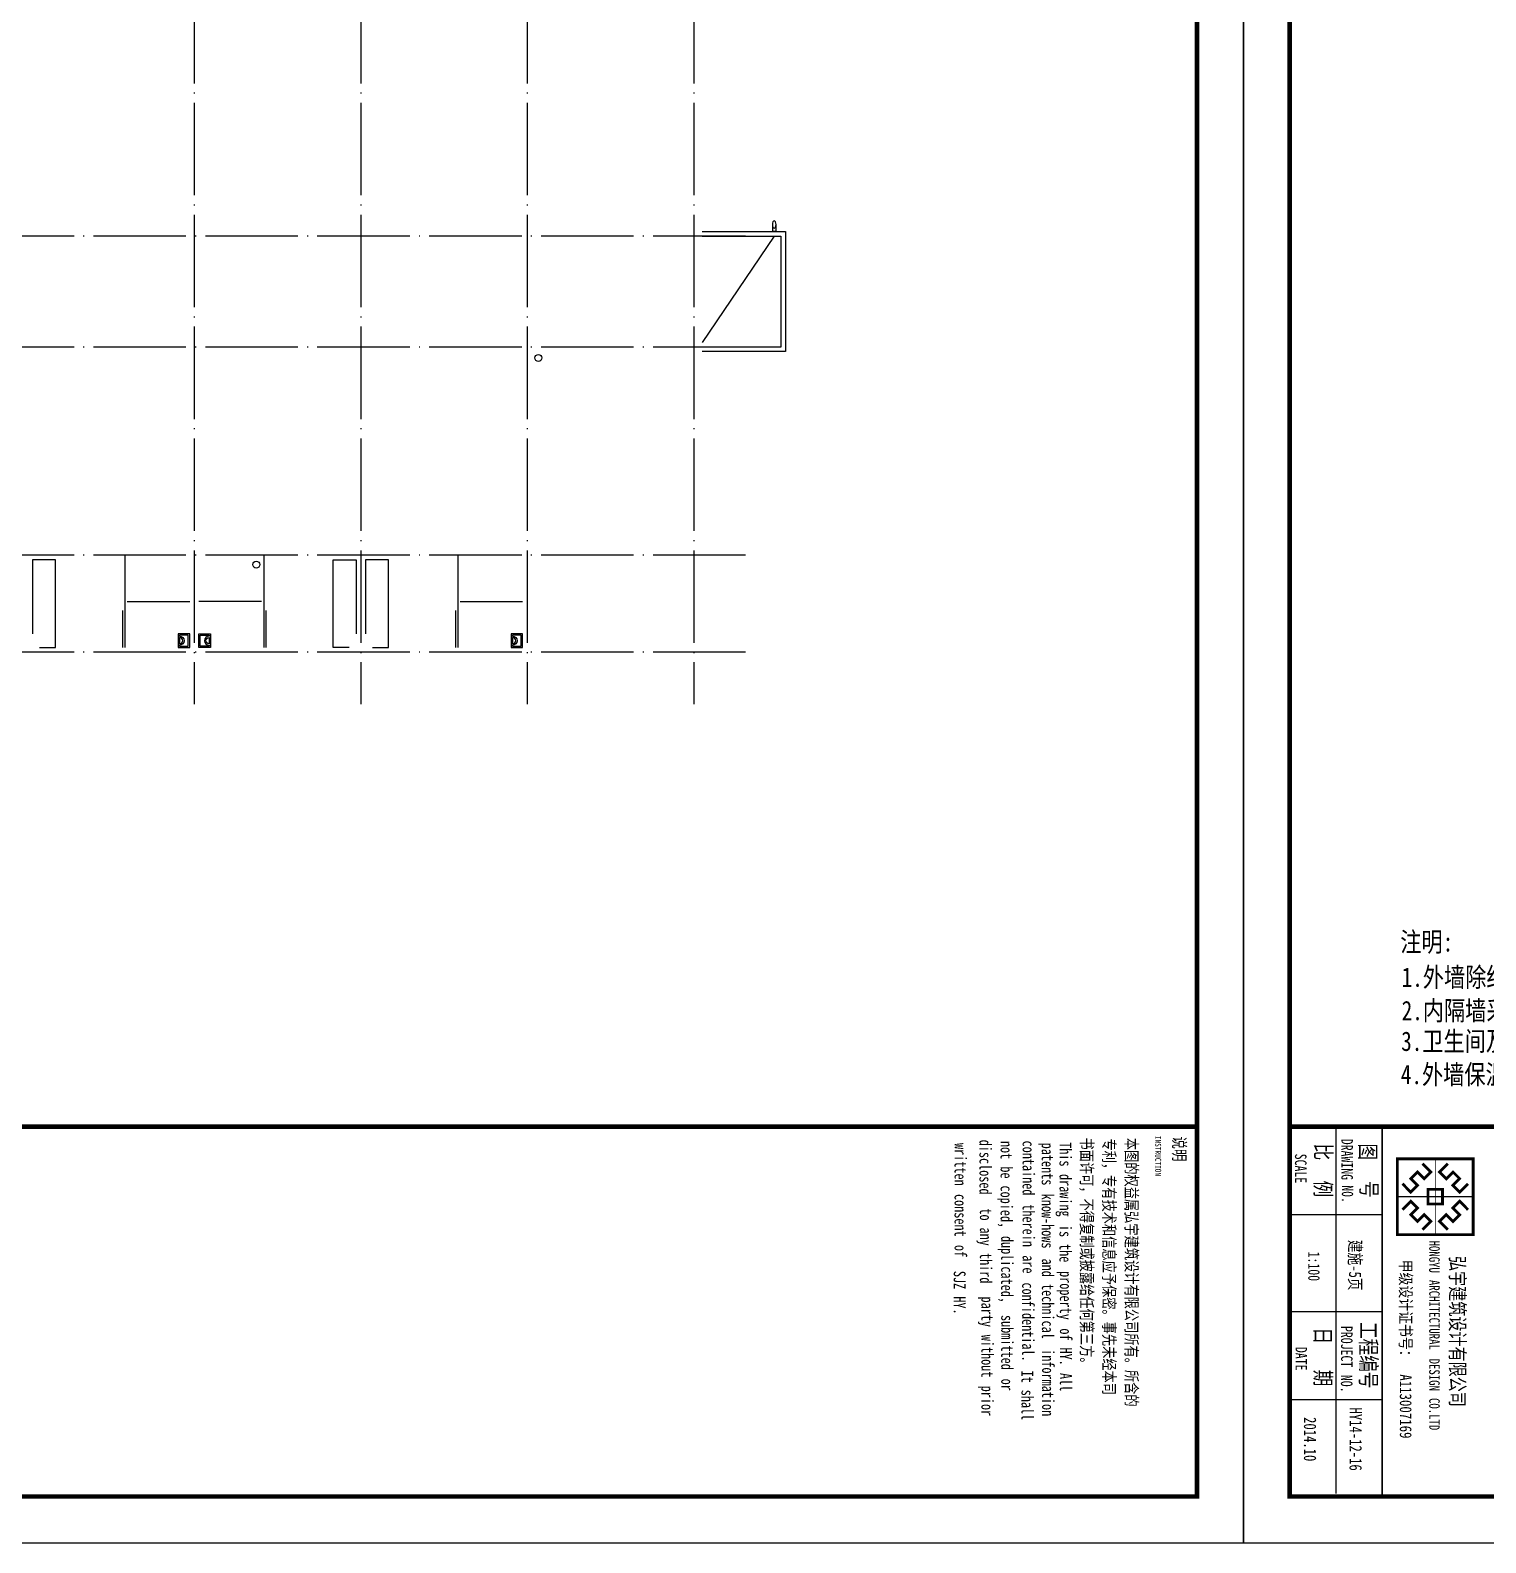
# Model space of a CAD drawing. Extents: x 174641 to 414490, y 73126 to 493158.
# Drawn here: x 267227 to 298700, y 171989 to 204696 of the extents above; entities that cross this region are included whole.
import ezdxf

# ---------------------------------------------------------------- set-up
doc = ezdxf.new("R2010")
doc.units = 0
doc.header["$LTSCALE"] = 1000
doc.header["$MEASUREMENT"] = 0
doc.linetypes.add('DOTE', pattern=[2.42, 2, -0.2, 0.02, -0.2])
for name, color, linetype in [('DOTE', 1, 'DOTE'), ('GROUND', 2, 'Continuous'), ('LVTRY', 6, 'Continuous'), ('PUB_TITLE', 7, 'Continuous'), ('TK', 126, 'Continuous'), ('TWT_TITLE', 7, 'Continuous'), ('布置', 165, 'Continuous')]:
    doc.layers.add(name, color=color, linetype=linetype)
doc.styles.add('-宋体', font='', dxfattribs={"width": 0.8})
doc.styles.add('_TEL_DIM', font='simhei.ttf', dxfattribs={"width": 0.8, "height": 3.5})
doc.styles.get('-宋体').set_extended_font_data('SimSun')

# ---------------------------------------------------------------- blocks, each defined once
blk = doc.blocks.new('364535463')
at = {"layer": '布置'}
blk.add_lwpolyline([(150, -250), (150, 0), (-150, 0), (-150, -250)], close=True, dxfattribs=at)
blk.add_lwpolyline([(100, -220), (120, -220), (120, -30), (-120, -30), (-120, -220), (-100, -220, -1)], format="xyb", close=True, dxfattribs=at)
blk.add_lwpolyline([(-70, -220), (70, -220)], dxfattribs=at)
blk.add_arc((0, -220), 70, 0, 180, dxfattribs=at)
blk = doc.blocks.new('logo')
at = {"color": 6}
blk.add_line((1004, 2011), (1004, 0), dxfattribs=at)
at = {"color": 6, "const_width": 74.6}
for points in [[(0, 2011), (2008, 2011), (2008, 0), (0, 0)], [(809, 1198), (1199, 1198), (1199, 813), (809, 813)]]:
    blk.add_lwpolyline(points, close=True, dxfattribs=at)
at = {"color": 6}
blk.add_lwpolyline([(0, 2011), (2008, 2011), (2008, 0), (0, 0)], close=True, dxfattribs=at)
for points, const_width in [([(1004, 2011), (1004, 0)], 15.2), ([(660, 1874), (883, 1654), (704, 1475), (526, 1653), (350, 1477), (528, 1299), (350, 1120), (129, 1340)], 74.6), ([(1348, 1874), (1125, 1654), (1304, 1475), (1482, 1653), (1658, 1477), (1480, 1299), (1659, 1120), (1879, 1340)], 74.6), ([(0, 1006), (2008, 1006)], 15.2), ([(660, 137), (883, 357), (704, 536), (526, 358), (350, 534), (528, 712), (350, 891), (129, 671)], 74.6), ([(1348, 137), (1125, 357), (1304, 536), (1482, 358), (1658, 534), (1480, 712), (1659, 891), (1879, 671)], 74.6)]:
    blk.add_lwpolyline(points, dxfattribs=dict(at, const_width=const_width))

msp = doc.modelspace()

# ---------------------------------------------------------------- linework, layer by layer
for p, q in [((235057.8, 180989), (292457.8, 180989)), ((294457.8, 180989), (351857.8, 180989)), ((295458.2, 180989), (295458.2, 173053.8)), ((294457.8, 172989), (294457.8, 179789)), ((294457.8, 179789), (294457.8, 178089)), ((296458.2, 179789), (296458.2, 172989)), ((296458.2, 179789), (296458.2, 173053.8)), ((294457.8, 179089), (296458.2, 179089)), ((294458.2, 172989), (294458.2, 178940.8)), ((295458.2, 178789), (295458.2, 178589)), ((294457.8, 176989), (296458.2, 176989)), ((294457.8, 175089), (296458.2, 175089))]:
    msp.add_line(p, q)
at = {"color": 2}
for points in [[(281754.2, 200345.9), (283554.2, 200345.9), (283554.2, 197745.9), (281754.2, 197745.9)], [(281754.2, 200245.9), (283454.2, 200245.9), (283454.2, 197845.9), (282174.2, 197845.9)]]:
    msp.add_lwpolyline(points, dxfattribs=at)
for points in [[(283314.7, 200245.9), (281754.2, 197945.9)], [(269324.2, 192345.9), (270674.2, 192345.9)], [(272224.2, 192345.9), (270874.2, 192345.9)], [(276524.2, 192345.9), (277874.2, 192345.9)], [(269224.2, 192145.9), (269224.2, 191345.9)], [(272324.2, 192145.9), (272324.2, 191345.9)], [(276424.2, 192145.9), (276424.2, 191345.9)]]:
    msp.add_lwpolyline(points)
at = {"const_width": 34}
msp.add_lwpolyline([(296458.2, 180989), (296458.2, 172989)], dxfattribs=at)
at = {"color": 5}
for centre in [(278213.8, 197609.7), (272113.7, 193141)]:
    msp.add_circle(centre, 75, dxfattribs=at)
msp.add_point((294458.2, 172989))
at = {"layer": 'DOTE'}
for p, q in [((270774.2, 207967.7), (270774.2, 190125.9)), ((274374.2, 207967.7), (274374.2, 190125.9)), ((277974.2, 207967.7), (277974.2, 190125.9)), ((281574.2, 207967.7), (281574.2, 190125.9)), ((282694.2, 200245.9), (243674.2, 200245.9)), ((282694.2, 197845.9), (243674.2, 197845.9)), ((282694.2, 193345.9), (249174.2, 193345.9)), ((269274.2, 193345.9), (269274.2, 191245.9)), ((272274.2, 193345.9), (272274.2, 191245.9)), ((276474.2, 193345.9), (276474.2, 191245.9)), ((282694.2, 191245.9), (243974.2, 191245.9)), ((282694.2, 191245.9), (243974.2, 191245.9)), ((282694.2, 191245.9), (243974.2, 191245.9)), ((282694.2, 191245.9), (243974.2, 191245.9))]:
    msp.add_line(p, q, dxfattribs=at)
at = {"layer": 'GROUND'}
msp.add_lwpolyline([(283275.6, 200477.8), (283275.6, 200348.3), (283355.6, 200348.3), (283355.6, 200477.8)], dxfattribs=at)
at = {"layer": 'GROUND', "extrusion": (0, 0, -1)}
msp.add_ellipse((283314.7, 200495.4), major_axis=(0, 79.6), ratio=0.5024259, dxfattribs=at)
at = {"layer": 'LVTRY'}
for points in [[(267424.2, 191345.9), (267774.2, 191345.9), (267774.2, 193245.9), (267274.2, 193245.9), (267274.2, 191645.9)], [(274124.2, 191345.9), (273774.2, 191345.9), (273774.2, 193245.9), (274274.2, 193245.9), (274274.2, 191645.9)], [(274624.2, 191345.9), (274974.2, 191345.9), (274974.2, 193245.9), (274474.2, 193245.9), (274474.2, 191645.9)]]:
    msp.add_lwpolyline(points, dxfattribs=at)
at = {"layer": 'PUB_TITLE', "const_width": 100}
for points in [[(292457.8, 180989), (292457.8, 172989), (235058.2, 172989), (235058.2, 180989)], [(351857.8, 180989), (351857.8, 172989), (294458.2, 172989), (294458.2, 180989)]]:
    msp.add_lwpolyline(points, close=True, dxfattribs=at)
at = {"layer": 'TWT_TITLE'}
for points in [[(234058.2, 256089), (234058.2, 171989), (293458.2, 171989), (293458.2, 256089)], [(293458.2, 256089), (293458.2, 171989), (352858.2, 171989), (352858.2, 256089)]]:
    msp.add_lwpolyline(points, close=True, dxfattribs=at)
at = {"layer": 'TWT_TITLE', "const_width": 100}
for points in [[(235058.2, 253589), (235058.2, 172989), (292458.2, 172989), (292458.2, 253589)], [(294458.2, 253589), (294458.2, 172989), (351858.2, 172989), (351858.2, 253589)]]:
    msp.add_lwpolyline(points, close=True, dxfattribs=at)

# ---------------------------------------------------------------- block references
at = {"rotation": 270}
for p in [(270674.2, 191495.9), (277874.2, 191495.9)]:
    msp.add_blockref('364535463', p, dxfattribs=at)
at = {"xscale": -1, "rotation": 90}
msp.add_blockref('364535463', (270874.2, 191495.9), dxfattribs=at)
at = {"color": 5, "xscale": 0.8162497762823477, "yscale": 0.8162497763405554, "zscale": 0.8162497763138334, "rotation": 270}
msp.add_blockref('logo', (296786, 180291.6), dxfattribs=at)

# ---------------------------------------------------------------- texts
at = {"linetype": 'Continuous', "style": '-宋体', "width": 0.8}
for s, p in [('注明:', (296851, 184772.6)), ('1.外墙除结构柱外,墙体材料均采用200厚加气混凝土砌块，轴线中分，定位详图中标注。', (296881.2, 184010.1)), ('2.内隔墙采用200厚加气混凝土砌块，轴线中分，定位详图中标注。', (296881.2, 183287.2)), ('3.卫生间及电气管井隔墙为100厚轻质条板墙，轴线中（偏）分，做法详新12J11-1内隔墙构造（轻质空心条板），位置详平面图.', (296870.6, 182624.1)), ('4.外墙保温为80厚XPS保温板（热塑性、B1级）做法参见详新06J108-17页A-3体系简图1', (296863.3, 181905.6))]:
    msp.add_text(s, height=420, dxfattribs=at).set_placement(p)
at = {"style": '-宋体', "width": 0.75}
for s, height, p in [('INSTRUCTION', 129.153, (291551.4, 180787.8)), ('比', 350, (295012.9, 180619.8)), ('DRAWING', 250, (295577.2, 180724.5)), ('图', 350, (295978.3, 180621.7)), ('SCALE', 250, (294574.7, 180401.7)), ('例', 350, (295006.9, 179821.5)), ('N0.', 250, (295587.8, 179720.3)), ('号', 350, (296002.4, 179809.9)), ('1:100', 250, (294861.7, 178285)), ('建施-5页', 267.73, (295743.9, 178537.9)), ('PROJECT', 250, (295570, 176677.1)), ('工程编号', 350, (295990.7, 176760.3)), ('日', 350, (295004, 176643.8)), ('DATE', 250, (294586.2, 176224)), ('期', 350, (295006.4, 175728.9)), ('NO.', 250, (295567.6, 175619.1)), ('2014.10', 267.73, (294768.4, 174706.1)), ('HY14-12-16', 267.73, (295754.6, 174912.2))]:
    msp.add_text(s, height=height, rotation=270, dxfattribs=at).set_placement(p)
at = {"layer": 'TK', "style": '-宋体', "width": 0.75}
for s, height, p in [('written', 258.23, (287214, 180632.5)), ('disclosed', 258.23, (287752.6, 180704.1)), ('not', 258.23, (288209.4, 180678.5)), ('contained', 258.23, (288685.4, 180685.5)), ('patents', 258.23, (289098.6, 180639.7)), ('This', 258.23, (289482.7, 180651.5)), ('书面许可，不得复制或披露给任何第三方。', 258.228, (289945.1, 180751.5)), ('专利，专有技术和信息应予保密。事先未经本司', 258.228, (290427.9, 180730.9)), ('本图的权益属弘宇建筑设计有限公司所有。所含的', 258.228, (290912.3, 180744)), ('be', 258.23, (288209.4, 180127.7)), ('drawing', 258.23, (289482.7, 179962.9)), ('copied,', 258.23, (288209.4, 179714.5)), ('consent', 258.23, (287214, 179530.8)), ('therein', 258.23, (288685.4, 179308.3)), ('know-hows', 258.23, (289098.6, 179538)), ('to', 258.23, (287762.5, 179218.9)), ('any', 258.23, (287762.5, 178805.8)), ('duplicated,', 258.228, (288221.2, 178622.9)), ('is', 258.23, (289482.7, 178861.2)), ('of', 258.23, (287214, 178429)), ('the', 258.23, (289482.7, 178448)), ('third', 258.23, (287762.5, 178254.9)), ('are', 258.23, (288685.4, 178206.5)), ('and', 258.23, (289103.2, 178134.8)), ('SJZ', 258.23, (287195.5, 177868.7)), ('confidential.', 258.228, (288675.3, 177617.5)), ('property', 258.23, (289492.3, 177863.3)), ('HY.', 258.23, (287195.5, 177317.8)), ('party', 258.23, (287794, 177312.8)), ('technical', 258.23, (289103.2, 177583.9)), ('submitted', 258.23, (288223, 176914)), ('without', 258.23, (287794, 176486.5)), ('of', 258.23, (289492.3, 176623.8)), ('information', 258.228, (289107.6, 176175.1)), ('HY.', 258.23, (289492.3, 176210.7)), ('It', 258.23, (288660.8, 175711.3)), ('All', 258.23, (289492.3, 175659.8)), ('prior', 258.23, (287794, 175384.7)), ('or', 258.23, (288223, 175536.8)), ('shall', 258.23, (288660.8, 175298.1))]:
    msp.add_text(s, height=height, rotation=270, dxfattribs=at).set_placement(p)
at = {"layer": 'TK', "color": 9}
for s, height, style, width, p in [('说明', 265.82, '-宋体', 0.75, (291942.6, 180778.7)), ('HONGYU', 227.85, '-宋体', 0.75, (297476.3, 178522.2, 0)), ('甲级设计证书号：', 255.08, '_TEL_DIM', 0.8, (296843, 178110.6)), ('弘宇建筑设计有限公司', 318.99, '-宋体', 0.75, (297930.8, 178189.4)), ('ARCHITECTURAL', 227.848, '-宋体', 0.75, (297476.3, 177671.5, 0)), ('DESIGN', 227.85, '-宋体', 0.75, (297476.3, 175970.3, 0)), ('A113007169', 255.08, '_TEL_DIM', 0.8, (296843, 175631.7)), ('CO.LTD', 227.85, '-宋体', 0.75, (297476.3, 175119.6, 0))]:
    msp.add_text(s, height=height, rotation=270, dxfattribs=dict(at, style=style, width=width)).set_placement(p)

doc.saveas('drawing.dxf')
